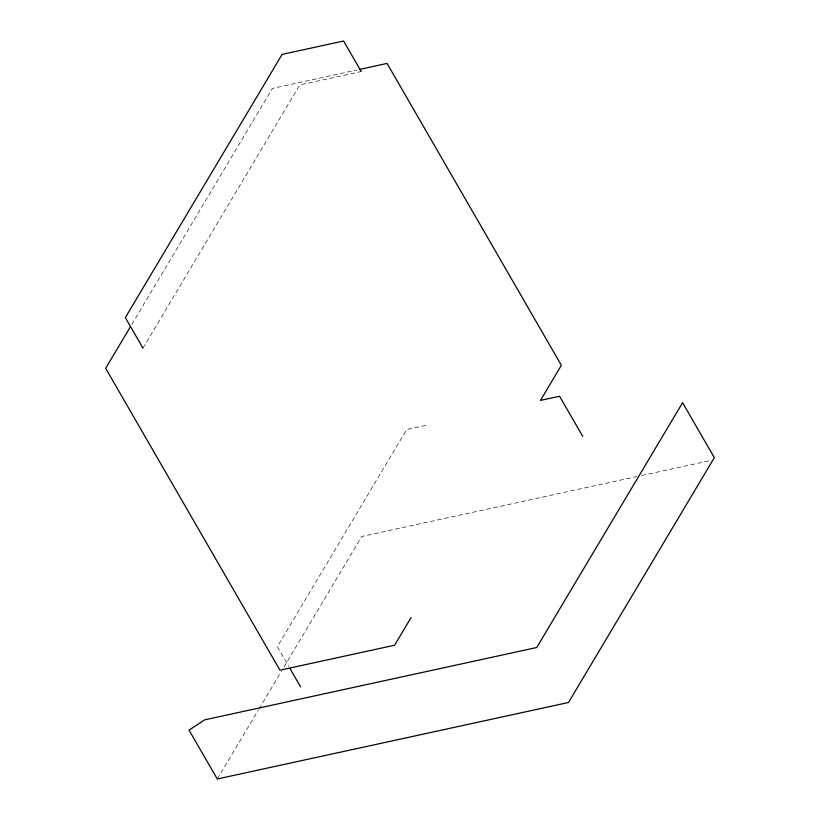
<?xml version="1.0" encoding="UTF-8"?>
<svg xmlns="http://www.w3.org/2000/svg" width="820" height="820" viewBox="0 0 820 820"><rect width="100%" height="100%" fill="white"/><g stroke="black" fill="none" stroke-linecap="round" stroke-linejoin="round"><path stroke-width="0.61" stroke-dasharray="4.1 3.07" d="M131.825 324.412L272.424 88.396L357.171 69.936M142.967 348.141L299.771 84.931L361.231 71.545M217.269 779L258.443 709.864M259.099 708.767L281.332 671.457M283.945 667.07L361.733 536.495L636.709 476.594M425.805 425.385L406.689 429.547L277.355 646.642L288.66 666.229M641.711 475.508L710.458 460.532"/><path stroke-width="1.23" d="M130.513 326.606L105.667 368.323L279.958 670.196L394.604 645.227L411.117 617.511M359.662 69.392L387.081 63.427L561.372 365.3L540.452 400.406L559.568 396.244L582.805 436.486M361.231 71.545L343.601 41L282.131 54.386L125.337 317.596L142.967 348.141M289.921 668.402L300.591 686.893M682.588 402.692L536.741 647.513L204.631 719.857L189.051 730.128L217.269 779L568.486 702.494L714.333 457.673L682.588 402.692"/></g></svg>
